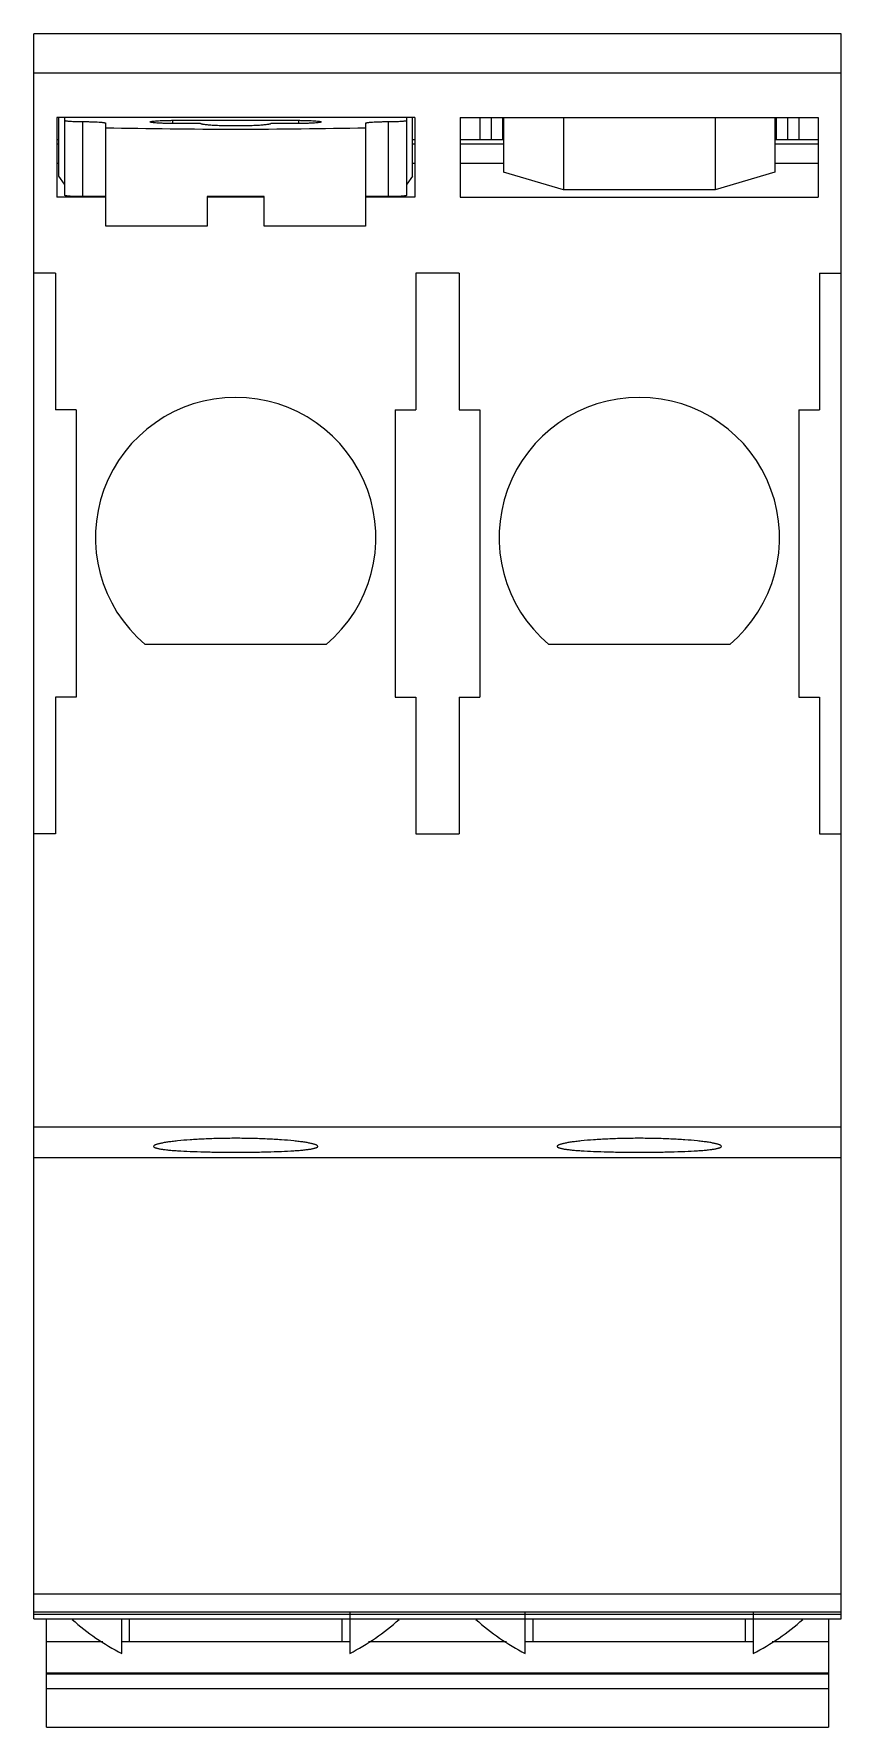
# Model space of a CAD drawing. Header units: millimetres. Extents: x 13.1 to 48.5, y 6.4 to 80.7.
import ezdxf

# ---------------------------------------------------------------- set-up
doc = ezdxf.new("R2010")
doc.units = ezdxf.units.MM
doc.header["$LTSCALE"] = 5.652795
doc.layers.get('0').update_dxf_attribs({"linetype": 'CONTINUOUS'})

msp = doc.modelspace()

# ---------------------------------------------------------------- linework, layer by layer
at = {"color": 7, "linetype": 'CONTINUOUS'}
for p, q in [((13.064, 11.169), (13.064, 80.722)), ((48.464, 80.722), (13.064, 80.722)), ((48.464, 11.169), (48.464, 80.722)), ((13.064, 79.012), (48.464, 79.012)), ((14.064, 77.049), (14.064, 73.549)), ((29.764, 77.049), (14.064, 77.049)), ((14.164, 74.472), (14.164, 77.049)), ((14.414, 77.049), (14.414, 73.636)), ((15.214, 73.582), (15.214, 76.872)), ((16.214, 72.287), (16.214, 76.802)), ((19.164, 76.788), (19.164, 76.928)), ((19.164, 76.928), (24.664, 76.928)), ((20.364, 76.788), (19.164, 76.788)), ((24.664, 76.788), (23.464, 76.788)), ((24.664, 76.928), (24.664, 76.788)), ((27.614, 76.802), (27.614, 72.287)), ((28.614, 73.582), (28.614, 76.872)), ((29.414, 73.636), (29.414, 77.049)), ((29.664, 74.472), (29.664, 77.049)), ((29.764, 77.049), (29.764, 73.549)), ((31.764, 77.049), (31.764, 73.549)), ((31.764, 77.049), (47.464, 77.049)), ((32.614, 77.049), (32.614, 76.069)), ((33.114, 77.049), (33.114, 76.069)), ((33.614, 77.049), (33.614, 76.069)), ((33.664, 77.049), (33.664, 74.649)), ((36.292, 77.049), (36.292, 73.885)), ((42.937, 77.049), (42.937, 73.885)), ((45.564, 77.049), (45.564, 74.649)), ((45.614, 77.049), (45.614, 76.069)), ((46.114, 77.049), (46.114, 76.069)), ((46.614, 77.049), (46.614, 76.069)), ((47.464, 77.049), (47.464, 73.549)), ((14.164, 76.069), (14.064, 76.069)), ((14.064, 75.894), (14.164, 75.894)), ((29.764, 76.069), (29.664, 76.069)), ((29.664, 75.894), (29.764, 75.894)), ((33.664, 76.069), (31.764, 76.069)), ((31.764, 75.894), (33.664, 75.894)), ((47.464, 76.069), (45.564, 76.069)), ((45.564, 75.894), (47.464, 75.894)), ((14.064, 75.044), (14.164, 75.044)), ((29.664, 75.044), (29.764, 75.044)), ((31.764, 75.044), (33.664, 75.044)), ((45.564, 75.044), (47.464, 75.044)), ((14.414, 74.123), (14.164, 74.472)), ((29.664, 74.472), (29.414, 74.123)), ((36.292, 73.885), (33.664, 74.649)), ((45.564, 74.649), (42.937, 73.885)), ((14.997, 73.582), (16.214, 73.583)), ((16.214, 73.582), (14.997, 73.582)), ((20.664, 73.588), (20.664, 72.288)), ((23.164, 73.588), (20.664, 73.588)), ((23.164, 72.288), (23.164, 73.588)), ((28.832, 73.582), (27.614, 73.583)), ((42.937, 73.885), (36.292, 73.885)), ((16.214, 73.549), (14.064, 73.549)), ((23.164, 73.549), (20.664, 73.549)), ((29.764, 73.549), (27.614, 73.549)), ((31.764, 73.549), (47.464, 73.549)), ((20.664, 72.288), (16.214, 72.287)), ((27.614, 72.287), (23.164, 72.288)), ((14.014, 70.222), (13.064, 70.222)), ((14.014, 70.222), (14.014, 64.222)), ((29.814, 70.222), (29.814, 64.222)), ((31.714, 70.222), (29.814, 70.222)), ((31.714, 70.222), (31.714, 64.222)), ((47.514, 70.222), (47.514, 64.222)), ((47.514, 70.222), (48.464, 70.222)), ((14.914, 64.222), (14.014, 64.222)), ((14.914, 64.222), (14.914, 51.622)), ((28.914, 64.222), (28.914, 51.622)), ((28.914, 64.222), (29.814, 64.222)), ((31.714, 64.222), (32.614, 64.222)), ((32.614, 64.222), (32.614, 51.622)), ((46.614, 64.222), (46.614, 51.622)), ((46.614, 64.222), (47.514, 64.222)), ((25.88, 53.922), (17.949, 53.922)), ((43.58, 53.922), (35.649, 53.922)), ((14.014, 51.622), (14.014, 45.622)), ((14.914, 51.622), (14.014, 51.622)), ((28.914, 51.622), (29.814, 51.622)), ((29.814, 51.622), (29.814, 45.622)), ((31.714, 51.622), (31.714, 45.622)), ((31.714, 51.622), (32.614, 51.622)), ((46.614, 51.622), (47.514, 51.622)), ((47.514, 51.622), (47.514, 45.622)), ((14.014, 45.622), (13.064, 45.622)), ((29.814, 45.622), (31.714, 45.622)), ((47.514, 45.622), (48.464, 45.622)), ((48.464, 32.75), (13.064, 32.75)), ((13.064, 31.422), (48.464, 31.422)), ((48.464, 12.252), (13.064, 12.252)), ((13.064, 11.474), (48.464, 11.474)), ((48.464, 11.369), (13.064, 11.369)), ((13.064, 11.169), (48.464, 11.169)), ((13.614, 6.422), (13.614, 11.169)), ((16.914, 9.65), (16.914, 11.169)), ((17.264, 10.168), (17.264, 11.169)), ((26.564, 11.169), (26.564, 10.168)), ((26.914, 11.473), (26.914, 9.65)), ((34.614, 9.65), (34.614, 11.473)), ((34.964, 10.168), (34.964, 11.169)), ((44.264, 11.169), (44.264, 10.168)), ((44.614, 11.473), (44.614, 9.65)), ((47.914, 11.169), (47.914, 6.422)), ((16.09, 10.168), (13.614, 10.168)), ((26.914, 10.168), (16.914, 10.168)), ((33.79, 10.168), (27.739, 10.168)), ((44.614, 10.168), (34.614, 10.168)), ((47.914, 10.168), (45.439, 10.168)), ((13.614, 8.806), (47.914, 8.806)), ((47.914, 8.74), (13.614, 8.74)), ((47.914, 8.102), (13.614, 8.102)), ((13.614, 6.422), (47.914, 6.422))]:
    msp.add_line(p, q, dxfattribs=at)
for centre, radius, start, end in [((21.914, 58.622), 6.149, 310.15372, 229.84628), ((39.614, 58.622), 6.149, 310.15372, 229.84628), ((21.918, 19.228), 10.806, 228.42566, 242.41822), ((21.914, 19.223), 10.8, 297.57847, 311.57787), ((39.614, 19.223), 10.8, 228.42213, 242.42153), ((39.614, 19.223), 10.8, 297.57847, 311.57787)]:
    msp.add_arc(centre, radius, start, end, dxfattribs=at)
msp.add_ellipse((21.936, 77.895), major_axis=(19.35, 0), ratio=0.069844, start_param=-1.870954, end_param=-1.272933, dxfattribs=at)
for points, knots in [([(14.414, 76.928), (14.414, 76.925), (14.418, 76.922), (14.423, 76.919), (14.43, 76.916), (14.439, 76.914), (14.454, 76.91), (14.478, 76.906), (14.511, 76.901), (14.569, 76.894), (14.656, 76.887), (14.776, 76.881), (14.912, 76.876), (15.06, 76.873), (15.162, 76.872), (15.214, 76.872)], [0, 0, 0, 0, 0.008287, 0.015133, 0.024098, 0.035261, 0.048652, 0.082069, 0.124124, 0.1745, 0.298282, 0.448831, 0.620378, 0.806565, 1, 1, 1, 1]), ([(15.214, 76.872), (15.279, 76.872), (15.407, 76.871), (15.592, 76.867), (15.763, 76.861), (15.913, 76.853), (16.021, 76.844), (16.094, 76.836), (16.13, 76.83), (16.155, 76.826), (16.171, 76.823), (16.184, 76.819), (16.194, 76.816), (16.203, 76.813), (16.21, 76.809), (16.214, 76.805), (16.214, 76.802)], [0, 0, 0, 0, 0.193479, 0.379604, 0.551171, 0.701711, 0.825494, 0.875872, 0.917934, 0.935735, 0.951342, 0.964735, 0.975903, 0.984869, 0.991713, 1, 1, 1, 1]), ([(18.164, 76.858), (18.164, 76.861), (18.169, 76.865), (18.176, 76.869), (18.184, 76.872), (18.195, 76.875), (18.208, 76.878), (18.224, 76.882), (18.249, 76.886), (18.285, 76.891), (18.357, 76.9), (18.466, 76.908), (18.616, 76.917), (18.787, 76.923), (18.972, 76.927), (19.099, 76.928), (19.164, 76.928)], [0, 0, 0, 0, 0.008287, 0.015131, 0.024097, 0.035265, 0.048658, 0.064265, 0.082066, 0.124128, 0.174506, 0.298289, 0.448829, 0.620396, 0.806521, 1, 1, 1, 1]), ([(19.164, 76.788), (19.099, 76.788), (18.972, 76.789), (18.787, 76.793), (18.616, 76.799), (18.466, 76.808), (18.357, 76.816), (18.285, 76.825), (18.249, 76.83), (18.224, 76.834), (18.208, 76.837), (18.195, 76.841), (18.184, 76.844), (18.176, 76.847), (18.169, 76.851), (18.164, 76.855), (18.164, 76.858)], [0, 0, 0, 0, 0.193479, 0.379604, 0.551171, 0.701711, 0.825494, 0.875872, 0.917934, 0.935735, 0.951342, 0.964735, 0.975903, 0.984869, 0.991713, 1, 1, 1, 1]), ([(23.464, 76.788), (23.464, 76.784), (23.458, 76.777), (23.447, 76.772), (23.434, 76.767), (23.417, 76.762), (23.397, 76.757), (23.373, 76.752), (23.334, 76.745), (23.277, 76.737), (23.165, 76.724), (22.997, 76.71), (22.765, 76.697), (22.5, 76.688), (22.213, 76.682), (21.914, 76.68), (21.616, 76.682), (21.329, 76.688), (21.064, 76.697), (20.832, 76.71), (20.664, 76.724), (20.552, 76.737), (20.495, 76.745), (20.456, 76.752), (20.432, 76.757), (20.412, 76.762), (20.395, 76.767), (20.382, 76.772), (20.371, 76.777), (20.364, 76.784), (20.364, 76.788)], [0, 0, 0, 0, 0.004143, 0.007565, 0.012048, 0.017632, 0.024328, 0.032132, 0.041032, 0.062063, 0.087252, 0.149143, 0.224409, 0.310201, 0.403249, 0.499996, 0.596742, 0.689789, 0.775582, 0.85085, 0.912744, 0.937934, 0.958966, 0.967867, 0.975671, 0.982368, 0.987952, 0.992435, 0.995857, 1, 1, 1, 1]), ([(24.664, 76.928), (24.729, 76.928), (24.857, 76.927), (25.042, 76.923), (25.213, 76.917), (25.363, 76.908), (25.471, 76.9), (25.544, 76.891), (25.58, 76.886), (25.605, 76.882), (25.621, 76.878), (25.634, 76.875), (25.644, 76.872), (25.653, 76.869), (25.66, 76.865), (25.664, 76.861), (25.664, 76.858)], [0, 0, 0, 0, 0.193479, 0.379604, 0.551171, 0.701711, 0.825494, 0.875872, 0.917934, 0.935735, 0.951342, 0.964735, 0.975903, 0.984869, 0.991713, 1, 1, 1, 1]), ([(25.664, 76.858), (25.664, 76.855), (25.66, 76.851), (25.653, 76.847), (25.644, 76.844), (25.634, 76.841), (25.621, 76.837), (25.605, 76.834), (25.58, 76.83), (25.544, 76.825), (25.471, 76.816), (25.363, 76.808), (25.213, 76.799), (25.042, 76.793), (24.857, 76.789), (24.729, 76.788), (24.664, 76.788)], [0, 0, 0, 0, 0.008287, 0.015131, 0.024097, 0.035265, 0.048658, 0.064265, 0.082066, 0.124128, 0.174506, 0.298289, 0.448829, 0.620396, 0.806521, 1, 1, 1, 1]), ([(27.614, 76.802), (27.614, 76.805), (27.619, 76.809), (27.626, 76.813), (27.634, 76.816), (27.645, 76.819), (27.658, 76.823), (27.674, 76.826), (27.699, 76.83), (27.735, 76.836), (27.807, 76.844), (27.916, 76.853), (28.066, 76.861), (28.237, 76.867), (28.422, 76.871), (28.549, 76.872), (28.614, 76.872)], [0, 0, 0, 0, 0.008287, 0.015131, 0.024097, 0.035265, 0.048658, 0.064265, 0.082066, 0.124128, 0.174506, 0.298289, 0.448829, 0.620396, 0.806521, 1, 1, 1, 1]), ([(28.614, 76.872), (28.666, 76.872), (28.768, 76.873), (28.917, 76.876), (29.053, 76.881), (29.173, 76.887), (29.26, 76.894), (29.318, 76.901), (29.351, 76.906), (29.375, 76.91), (29.39, 76.914), (29.398, 76.916), (29.405, 76.919), (29.411, 76.922), (29.414, 76.925), (29.414, 76.928)], [0, 0, 0, 0, 0.193435, 0.379622, 0.551168, 0.701718, 0.8255, 0.875876, 0.917931, 0.951348, 0.964739, 0.975902, 0.984867, 0.991713, 1, 1, 1, 1]), ([(14.997, 73.582), (14.956, 73.583), (14.878, 73.585), (14.767, 73.589), (14.667, 73.595), (14.593, 73.6), (14.541, 73.605), (14.508, 73.609), (14.481, 73.613), (14.458, 73.617), (14.439, 73.622), (14.427, 73.625), (14.421, 73.629), (14.417, 73.631), (14.414, 73.634), (14.414, 73.636)], [0, 0, 0, 0, 0.205791, 0.396895, 0.567895, 0.714554, 0.777594, 0.833202, 0.881033, 0.920849, 0.952452, 0.975776, 0.984414, 0.991153, 1, 1, 1, 1]), ([(29.414, 73.636), (29.414, 73.634), (29.412, 73.631), (29.408, 73.629), (29.401, 73.625), (29.389, 73.622), (29.371, 73.617), (29.348, 73.613), (29.32, 73.609), (29.288, 73.605), (29.236, 73.6), (29.162, 73.595), (29.062, 73.589), (28.95, 73.585), (28.872, 73.583), (28.832, 73.582)], [0, 0, 0, 0, 0.008847, 0.015586, 0.024224, 0.047548, 0.079151, 0.118967, 0.166798, 0.222406, 0.285446, 0.432106, 0.603105, 0.794209, 1, 1, 1, 1]), ([(21.914, 32.259), (21.68, 32.259), (21.22, 32.254), (20.552, 32.232), (19.937, 32.197), (19.468, 32.158), (19.138, 32.12), (18.929, 32.092), (18.748, 32.063), (18.616, 32.036), (18.527, 32.015), (18.471, 31.999), (18.424, 31.984), (18.386, 31.968), (18.355, 31.953), (18.329, 31.936), (18.314, 31.917), (18.314, 31.905)], [0, 0, 0, 0, 0.192899, 0.378449, 0.549391, 0.699374, 0.764709, 0.822799, 0.873115, 0.915254, 0.933147, 0.948882, 0.962452, 0.973867, 0.983161, 0.990429, 1, 1, 1, 1]), ([(25.514, 31.905), (25.514, 31.917), (25.5, 31.936), (25.474, 31.953), (25.443, 31.968), (25.404, 31.984), (25.357, 31.999), (25.302, 32.015), (25.213, 32.036), (25.081, 32.063), (24.9, 32.092), (24.691, 32.12), (24.36, 32.158), (23.892, 32.197), (23.277, 32.232), (22.609, 32.254), (22.149, 32.259), (21.914, 32.259)], [0, 0, 0, 0, 0.00957, 0.016839, 0.026133, 0.037546, 0.051115, 0.066849, 0.084742, 0.126878, 0.177192, 0.235282, 0.300616, 0.450602, 0.621548, 0.807104, 1, 1, 1, 1]), ([(39.614, 32.259), (39.38, 32.259), (38.92, 32.254), (38.252, 32.232), (37.637, 32.197), (37.168, 32.158), (36.838, 32.12), (36.629, 32.092), (36.448, 32.063), (36.316, 32.036), (36.227, 32.015), (36.171, 31.999), (36.124, 31.984), (36.086, 31.968), (36.055, 31.953), (36.029, 31.936), (36.014, 31.917), (36.014, 31.905)], [0, 0, 0, 0, 0.192898, 0.378449, 0.549392, 0.699375, 0.76471, 0.822799, 0.873115, 0.915254, 0.933147, 0.948882, 0.962452, 0.973867, 0.983161, 0.990429, 1, 1, 1, 1]), ([(43.214, 31.905), (43.214, 31.917), (43.2, 31.936), (43.174, 31.953), (43.143, 31.968), (43.104, 31.984), (43.057, 31.999), (43.002, 32.015), (42.913, 32.036), (42.781, 32.063), (42.6, 32.092), (42.391, 32.12), (42.06, 32.158), (41.592, 32.197), (40.977, 32.232), (40.309, 32.254), (39.849, 32.259), (39.614, 32.259)], [0, 0, 0, 0, 0.00957, 0.016839, 0.026133, 0.037546, 0.051115, 0.066849, 0.084742, 0.126879, 0.177192, 0.235282, 0.300616, 0.450602, 0.621548, 0.807104, 1, 1, 1, 1]), ([(18.314, 31.905), (18.314, 31.9), (18.318, 31.889), (18.333, 31.874), (18.355, 31.86), (18.386, 31.846), (18.424, 31.833), (18.471, 31.82), (18.527, 31.807), (18.616, 31.79), (18.748, 31.77), (18.929, 31.749), (19.138, 31.73), (19.469, 31.706), (19.938, 31.682), (20.553, 31.663), (21.22, 31.651), (21.68, 31.648), (21.914, 31.648)], [0, 0, 0, 0, 0.004247, 0.009602, 0.016707, 0.02583, 0.037075, 0.050486, 0.066074, 0.083838, 0.125767, 0.175948, 0.233981, 0.299327, 0.449503, 0.620776, 0.806713, 1, 1, 1, 1]), ([(21.914, 31.648), (22.149, 31.648), (22.609, 31.651), (23.276, 31.663), (23.891, 31.682), (24.359, 31.706), (24.69, 31.73), (24.9, 31.749), (25.081, 31.77), (25.213, 31.79), (25.302, 31.807), (25.357, 31.82), (25.404, 31.833), (25.443, 31.846), (25.474, 31.86), (25.496, 31.874), (25.51, 31.889), (25.514, 31.9), (25.514, 31.905)], [0, 0, 0, 0, 0.193289, 0.379221, 0.550491, 0.700664, 0.766011, 0.824044, 0.874227, 0.916159, 0.933923, 0.949512, 0.962924, 0.974171, 0.983293, 0.990398, 0.995753, 1, 1, 1, 1]), ([(36.014, 31.905), (36.014, 31.9), (36.018, 31.889), (36.033, 31.874), (36.055, 31.86), (36.086, 31.846), (36.124, 31.833), (36.171, 31.82), (36.227, 31.807), (36.316, 31.79), (36.448, 31.77), (36.629, 31.749), (36.838, 31.73), (37.169, 31.706), (37.638, 31.682), (38.253, 31.663), (38.92, 31.651), (39.38, 31.648), (39.614, 31.648)], [0, 0, 0, 0, 0.004247, 0.009602, 0.016707, 0.02583, 0.037075, 0.050486, 0.066074, 0.083838, 0.125767, 0.175948, 0.233981, 0.299327, 0.449503, 0.620776, 0.806713, 1, 1, 1, 1]), ([(39.614, 31.648), (39.849, 31.648), (40.309, 31.651), (40.976, 31.663), (41.591, 31.682), (42.059, 31.706), (42.39, 31.73), (42.6, 31.749), (42.781, 31.77), (42.913, 31.79), (43.002, 31.807), (43.057, 31.82), (43.104, 31.833), (43.143, 31.846), (43.174, 31.86), (43.196, 31.874), (43.21, 31.889), (43.214, 31.9), (43.214, 31.905)], [0, 0, 0, 0, 0.193289, 0.379221, 0.550491, 0.700664, 0.766011, 0.824044, 0.874227, 0.916159, 0.933923, 0.949512, 0.962924, 0.974171, 0.983293, 0.990398, 0.995753, 1, 1, 1, 1])]:
    msp.add_open_spline(points, degree=3, knots=knots, dxfattribs=at)

doc.saveas('drawing.dxf')
